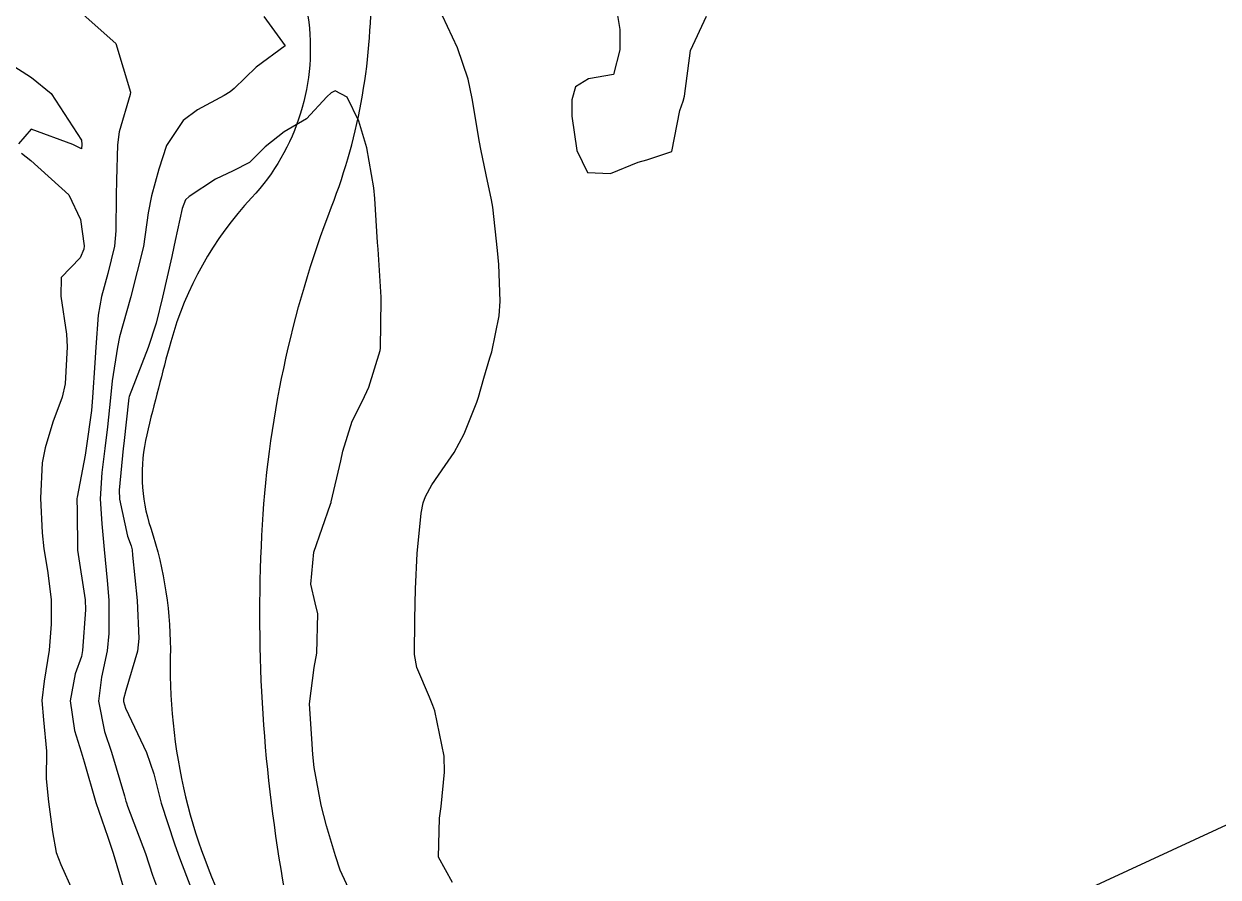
# Model space of a CAD drawing. Header units: metres. Extents: x 298520 to 308411, y 7433745 to 7450750.
# Drawn here: x 300451.87 to 300499.04, y 7445034.93 to 7445068.66 of the extents above; entities that cross this region are included whole.
import ezdxf

# ---------------------------------------------------------------- set-up
doc = ezdxf.new("R2010")
doc.units = ezdxf.units.M
doc.header["$LTSCALE"] = 10
doc.linetypes.add('CONTINUO', pattern=[0])
for name, color, linetype in [('Curvas de Nivel 1m', 11, 'Continuous'), ('Curvas de Nivel 5m', 15, 'Continuous'), ('Hidrografia', 140, 'Continuous'), ('TEXTO', 45, 'Continuous')]:
    doc.layers.add(name, color=color, linetype=linetype)

msp = doc.modelspace()

# ---------------------------------------------------------------- linework, layer by layer
at = {"layer": 'Curvas de Nivel 1m', "flags": 128}
for points, elevation in [([(300454.204, 7445069.032), (300455.504, 7445067.877), (300456.083, 7445065.952), (300456.064, 7445065.871), (300455.634, 7445064.389), (300455.57, 7445063.876), (300455.529, 7445062.476), (300455.507, 7445061.876), (300455.497, 7445060.481), (300455.445, 7445059.876), (300455.177, 7445058.784), (300454.925, 7445057.881), (300454.8, 7445057.145), (300454.712, 7445055.883), (300454.668, 7445055.253), (300454.581, 7445053.884), (300454.532, 7445053.371), (300454.326, 7445051.887), (300454.283, 7445051.603), (300453.974, 7445049.946), (300453.962, 7445049.902), (300453.968, 7445049.388), (300453.983, 7445047.89), (300453.988, 7445047.854), (300454.29, 7445045.886), (300454.305, 7445045.5), (300454.186, 7445043.887), (300454.138, 7445043.65), (300453.894, 7445042.963), (300453.689, 7445041.893), (300453.865, 7445040.725), (300454.131, 7445039.887), (300454.246, 7445039.489), (300454.708, 7445037.881), (300455.182, 7445036.506), (300455.391, 7445035.874), (300455.79, 7445034.548)], 671), ([(300450.574, 7445067.547), (300452.172, 7445066.536), (300452.938, 7445065.902), (300454.145, 7445064.067), (300454.155, 7445063.89), (300454.141, 7445063.719), (300453.799, 7445063.893), (300452.149, 7445064.494), (300451.653, 7445063.917)], 672), ([(300465.036, 7445033.757), (300464.354, 7445035.208), (300464.171, 7445035.766), (300463.821, 7445036.955), (300463.607, 7445037.773), (300463.332, 7445039.262), (300463.281, 7445039.779), (300463.242, 7445040.399), (300463.145, 7445041.781), (300463.327, 7445043.209), (300463.442, 7445043.777), (300463.477, 7445045.335), (300463.375, 7445045.778), (300463.204, 7445046.511), (300463.316, 7445047.78), (300463.972, 7445049.673), (300464.001, 7445049.741), (300464.01, 7445049.77), (300464.381, 7445051.382), (300464.468, 7445051.765), (300464.83, 7445052.947), (300465.241, 7445053.758), (300465.492, 7445054.292), (300465.942, 7445055.751), (300465.953, 7445055.842), (300465.976, 7445057.751), (300465.974, 7445057.851), (300465.857, 7445059.752), (300465.838, 7445060.01), (300465.723, 7445061.754), (300465.691, 7445062.183), (300465.414, 7445063.757), (300465.096, 7445064.818), (300464.634, 7445065.765), (300464.166, 7445066.005), (300463.999, 7445065.938), (300463.838, 7445065.773), (300463.027, 7445064.908), (300462.149, 7445064.39), (300461.4, 7445063.801), (300460.773, 7445063.174), (300460.128, 7445062.848), (300459.433, 7445062.518), (300458.399, 7445061.837), (300458.254, 7445061.705), (300458.116, 7445061.362), (300457.84, 7445060.101), (300457.793, 7445059.844), (300457.706, 7445059.463), (300457.335, 7445057.851), (300457.091, 7445056.821), (300456.773, 7445055.859), (300456.024, 7445053.929), (300456.012, 7445053.882), (300455.809, 7445052.068), (300455.789, 7445051.872), (300455.627, 7445050.225), (300455.636, 7445049.873), (300455.958, 7445048.41), (300456.106, 7445048.02), (300456.139, 7445047.867), (300456.16, 7445047.656), (300456.344, 7445045.864), (300456.407, 7445044.361), (300456.358, 7445043.863), (300455.887, 7445042.301), (300455.797, 7445041.958), (300455.794, 7445041.871), (300455.879, 7445041.61), (300456.707, 7445039.857), (300457, 7445039.008), (300457.289, 7445037.848), (300457.809, 7445036.239), (300457.956, 7445035.838), (300458.048, 7445035.59), (300458.728, 7445033.831)], 669), ([(300451.777, 7445063.553), (300452.136, 7445063.261), (300453.646, 7445061.895), (300454.108, 7445060.927), (300454.242, 7445059.889), (300454.229, 7445059.751), (300454.088, 7445059.409), (300453.344, 7445058.634), (300453.319, 7445057.898), (300453.547, 7445056.398), (300453.571, 7445055.895), (300453.497, 7445054.427), (300453.375, 7445053.896), (300453.006, 7445052.907), (300452.706, 7445051.903), (300452.588, 7445051.31), (300452.518, 7445049.905), (300452.587, 7445048.538), (300452.659, 7445047.909), (300452.8, 7445047.047), (300452.938, 7445045.905), (300452.942, 7445044.933), (300452.864, 7445043.906), (300452.663, 7445042.681), (300452.574, 7445041.91), (300452.639, 7445041.141), (300452.759, 7445039.906), (300452.746, 7445038.81), (300452.832, 7445037.905), (300452.998, 7445036.719), (300453.142, 7445035.9), (300453.324, 7445035.423), (300453.788, 7445034.406)], 672)]:
    msp.add_lwpolyline(points, dxfattribs=dict(at, elevation=elevation))
at = {"layer": 'Curvas de Nivel 5m', "elevation": 670, "flags": 128}
for points in [[(300468.798, 7445034.72), (300468.247, 7445035.716), (300468.285, 7445037.256), (300468.345, 7445037.715), (300468.483, 7445039.077), (300468.466, 7445039.714), (300468.093, 7445041.505), (300468.023, 7445041.719), (300467.886, 7445042.046), (300467.383, 7445043.213), (300467.296, 7445043.729), (300467.303, 7445045.115), (300467.319, 7445045.729), (300467.331, 7445046.33), (300467.395, 7445047.728), (300467.564, 7445049.321), (300467.643, 7445049.725), (300467.726, 7445049.974), (300467.984, 7445050.434), (300468.512, 7445051.198), (300468.857, 7445051.711), (300469.264, 7445052.453), (300469.758, 7445053.703), (300469.822, 7445053.905), (300470.032, 7445054.649), (300470.277, 7445055.461), (300470.345, 7445055.697), (300470.637, 7445057.121), (300470.682, 7445057.694), (300470.633, 7445059.149), (300470.581, 7445059.695), (300470.39, 7445061.418), (300470.343, 7445061.698), (300470.128, 7445062.685), (300469.918, 7445063.702), (300469.869, 7445063.98), (300469.57, 7445065.706), (300469.41, 7445066.472), (300468.992, 7445067.712), (300468.21, 7445069.4)], [(300475.21, 7445069.64), (300475.401, 7445068.438), (300475.408, 7445067.638), (300475.163, 7445066.655), (300474.175, 7445066.483), (300473.654, 7445066.175), (300473.509, 7445065.66), (300473.513, 7445065.016), (300473.71, 7445063.656), (300474.13, 7445062.784), (300475.032, 7445062.738), (300476.136, 7445063.196), (300476.48, 7445063.283), (300477.458, 7445063.61), (300477.782, 7445065.229), (300477.903, 7445065.604), (300477.963, 7445065.806), (300478.193, 7445067.6), (300478.834, 7445068.966)], [(300461.347, 7445068.945), (300462.193, 7445067.79), (300461.046, 7445066.941), (300460.167, 7445066.101), (300460.018, 7445065.969), (300459.783, 7445065.824), (300458.728, 7445065.264), (300458.153, 7445064.832), (300457.497, 7445063.85), (300457.199, 7445062.92), (300456.902, 7445061.858), (300456.778, 7445061.195), (300456.594, 7445059.862), (300456.088, 7445057.885), (300456.086, 7445057.87), (300456.072, 7445057.83), (300455.642, 7445056.281), (300455.563, 7445055.875), (300455.358, 7445054.548), (300455.284, 7445053.877), (300455.167, 7445052.723), (300455.064, 7445051.879), (300454.945, 7445050.924), (300454.879, 7445049.881), (300454.949, 7445048.894), (300455.043, 7445047.879), (300455.156, 7445046.657), (300455.22, 7445045.877), (300455.222, 7445044.564), (300455.158, 7445043.877), (300454.938, 7445042.834), (300454.815, 7445041.881), (300455.056, 7445040.687), (300455.321, 7445039.875), (300455.836, 7445038.143), (300455.897, 7445037.933), (300455.916, 7445037.869), (300455.963, 7445037.736), (300456.665, 7445035.857), (300456.949, 7445035.007), (300457.374, 7445033.846)]]:
    msp.add_lwpolyline(points, dxfattribs=at)
at = {"layer": 'Hidrografia'}
for points in [[(300498.339, 7444999.993, -0.263556), (300494.728, 7445002.999, 0.178836), (300492.447, 7445005.625, -0.044418), (300483.566, 7445011.577, 0.059797), (300477.539, 7445015.353, -0.141931), (300469.124, 7445022.768, 0.015266), (300463.771, 7445030.643, -0.112384), (300462.177, 7445034.374, -0.05768), (300461.266, 7445048.438, -0.079415), (300464.021, 7445061.425, 0.098526), (300465.573, 7445070.403, -0.039376), (300466.194, 7445082.014, 0.009437), (300467.114, 7445090.104, 0.055128), (300467.016, 7445096.287), (300466.451, 7445100.751, -0.01115), (300466.608, 7445103.053, -0.035648), (300467.791, 7445110.326, 0.177566), (300466.218, 7445123.496, 0.138349)], [(300464.95, 7445112.649, -0.137058), (300463.985, 7445109.739, 0.177092), (300461.902, 7445101.307), (300462.617, 7445098.276, 0.001488), (300463.782, 7445093.407, -0.08246), (300464.101, 7445089.06, -0.005044), (300462.917, 7445077.429, 0.06567), (300463.082, 7445068.977, -0.229209), (300460.857, 7445061.781, 0.120571), (300457.667, 7445056.084, 0.008926), (300456.719, 7445052.414, 0.139329), (300456.874, 7445048.727, -0.084589), (300457.649, 7445043.609, 0.137502), (300460.596, 7445032.286, -0.076971), (300462.563, 7445027.281, 0.217204), (300469.596, 7445017.999, -0.067614), (300477.1, 7445012.532, -0.063023), (300479.859, 7445009.123, 0.142679), (300484.183, 7445005.229, -0.004154), (300490.362, 7445002.185, -0.055406), (300494.652, 7444999.394, 0.118687)]]:
    msp.add_lwpolyline(points, format="xyb", dxfattribs=at)
at = {"layer": 'TEXTO', "linetype": 'CONTINUO'}
msp.add_polyline3d([(300453.319, 7445015.674, 0), (300640.449, 7445102.326, 0)], dxfattribs=at)

doc.saveas('drawing.dxf')
